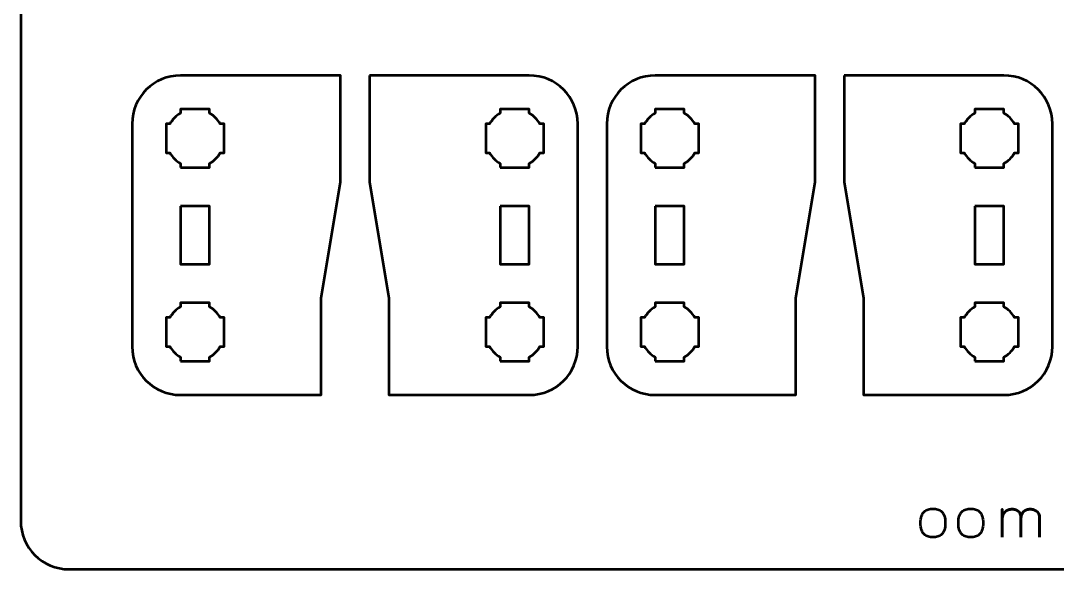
# Model space of a CAD drawing. Header units: centimetres. Extents: x -21 to 0, y -29.7 to 0.
# Drawn here: x -21 to -10.3, y -29.7 to -24.04 of the extents above; entities that cross this region are included whole.
import ezdxf

# ---------------------------------------------------------------- set-up
doc = ezdxf.new("R2010")
doc.units = ezdxf.units.CM
doc.header["$MEASUREMENT"] = 0
doc.layers.add('Layer 1', color=7, linetype='Continuous')

msp = doc.modelspace()

# ---------------------------------------------------------------- linework, layer by layer
at = {"layer": 'Layer 1', "color": 22, "lineweight": 53}
msp.add_open_spline([(-21.00003, -29.19995), (-21.00003, -29.19995), (-21.00003, -0.49992), (-21.00003, -0.49992), (-21.00003, -0.49992), (-21.00003, -0.22295), (-20.77694, 0.00004), (-20.49994, 0.00004), (-20.49994, 0.00004), (-20.49994, 0.00004), (-0.50008, 0.00004), (-0.50008, 0.00004), (-0.50008, 0.00004), (-0.22294, 0.00004), (0.00002, -0.22295), (0.00002, -0.49992), (0.00002, -0.49992), (0.00002, -0.49992), (0.00002, -29.19995), (0.00002, -29.19995), (0.00002, -29.19995), (0.00002, -29.47695), (-0.22294, -29.70004), (-0.50008, -29.70004), (-0.50008, -29.70004), (-0.50008, -29.70004), (-20.49994, -29.70004), (-20.49994, -29.70004), (-20.49994, -29.70004), (-20.77694, -29.70004), (-21.00003, -29.47695), (-21.00003, -29.19995)], degree=3, knots=[0, 0, 0, 0, 0.125, 0.125, 0.125, 0.125, 0.25, 0.25, 0.25, 0.25, 0.375, 0.375, 0.375, 0.375, 0.5, 0.5, 0.5, 0.5, 0.625, 0.625, 0.625, 0.625, 0.75, 0.75, 0.75, 0.75, 0.875, 0.875, 0.875, 0.875, 1, 1, 1, 1], dxfattribs=at)
at = {"layer": 'Layer 1', "color": 114, "lineweight": 53}
for points in [[(-19.34993, -24.60001), (-19.34993, -24.60001), (-17.7, -24.60001), (-17.7, -24.60001), (-17.7, -24.60001), (-17.7, -24.60001), (-17.7, -25.7), (-17.7, -25.7), (-17.7, -25.7), (-17.7, -25.7), (-17.9, -26.9), (-17.9, -26.9), (-17.9, -26.9), (-17.9, -26.9), (-17.90001, -27.89999), (-17.90001, -27.89999), (-17.90001, -27.89999), (-17.90001, -27.89999), (-19.34993, -27.89999), (-19.34993, -27.89999), (-19.34993, -27.89999), (-19.62693, -27.89999), (-19.85002, -27.67704), (-19.85002, -27.40003), (-19.85002, -27.40003), (-19.85002, -27.40003), (-19.85002, -25.10011), (-19.85002, -25.10011), (-19.85002, -25.10011), (-19.85002, -24.82311), (-19.62693, -24.60001), (-19.34993, -24.60001)], [(-17.4, -24.60001), (-17.4, -24.60001), (-15.75007, -24.60001), (-15.75007, -24.60001), (-15.75007, -24.60001), (-15.47294, -24.60001), (-15.24998, -24.82311), (-15.24998, -25.10011), (-15.24998, -25.10011), (-15.24998, -25.10011), (-15.24998, -27.40003), (-15.24998, -27.40003), (-15.24998, -27.40003), (-15.24998, -27.67704), (-15.47294, -27.89999), (-15.75007, -27.89999), (-15.75007, -27.89999), (-15.75007, -27.89999), (-17.20001, -27.89999), (-17.20001, -27.89999), (-17.20001, -27.89999), (-17.20001, -27.89999), (-17.20001, -26.9), (-17.20001, -26.9), (-17.20001, -26.9), (-17.20001, -26.9), (-17.4, -25.7), (-17.4, -25.7), (-17.4, -25.7), (-17.4, -25.7), (-17.4, -24.60001), (-17.4, -24.60001)], [(-14.44993, -24.60001), (-14.44993, -24.60001), (-12.8, -24.60001), (-12.8, -24.60001), (-12.8, -24.60001), (-12.8, -24.60001), (-12.8, -25.7), (-12.8, -25.7), (-12.8, -25.7), (-12.8, -25.7), (-13, -26.9), (-13, -26.9), (-13, -26.9), (-13, -26.9), (-13.00001, -27.89999), (-13.00001, -27.89999), (-13.00001, -27.89999), (-13.00001, -27.89999), (-14.44993, -27.89999), (-14.44993, -27.89999), (-14.44993, -27.89999), (-14.72693, -27.89999), (-14.95002, -27.67704), (-14.95002, -27.40003), (-14.95002, -27.40003), (-14.95002, -27.40003), (-14.95002, -25.10011), (-14.95002, -25.10011), (-14.95002, -25.10011), (-14.95002, -24.82311), (-14.72693, -24.60001), (-14.44993, -24.60001)], [(-12.5, -24.60001), (-12.5, -24.60001), (-10.85007, -24.60001), (-10.85007, -24.60001), (-10.85007, -24.60001), (-10.57294, -24.60001), (-10.34998, -24.82311), (-10.34998, -25.10011), (-10.34998, -25.10011), (-10.34998, -25.10011), (-10.34998, -27.40003), (-10.34998, -27.40003), (-10.34998, -27.40003), (-10.34998, -27.67704), (-10.57294, -27.89999), (-10.85007, -27.89999), (-10.85007, -27.89999), (-10.85007, -27.89999), (-12.30001, -27.89999), (-12.30001, -27.89999), (-12.30001, -27.89999), (-12.30001, -27.89999), (-12.30001, -26.9), (-12.30001, -26.9), (-12.30001, -26.9), (-12.30001, -26.9), (-12.5, -25.7), (-12.5, -25.7), (-12.5, -25.7), (-12.5, -25.7), (-12.5, -24.60001), (-12.5, -24.60001)]]:
    msp.add_open_spline(points, degree=3, knots=[0, 0, 0, 0, 0.125, 0.125, 0.125, 0.125, 0.25, 0.25, 0.25, 0.25, 0.375, 0.375, 0.375, 0.375, 0.5, 0.5, 0.5, 0.5, 0.625, 0.625, 0.625, 0.625, 0.75, 0.75, 0.75, 0.75, 0.875, 0.875, 0.875, 0.875, 1, 1, 1, 1], dxfattribs=at)
at = {"layer": 'Layer 1', "lineweight": 53}
for points, knots in [([(-19.35002, -25.55), (-19.35002, -25.55), (-19.35002, -25.50991), (-19.35002, -25.50991), (-19.35002, -25.50991), (-19.39557, -25.48355), (-19.43354, -25.44555), (-19.45987, -25.4), (-19.45987, -25.4), (-19.45987, -25.4), (-19.50002, -25.4), (-19.50002, -25.4), (-19.50002, -25.4), (-19.50002, -25.4), (-19.50002, -25.1), (-19.50002, -25.1), (-19.50002, -25.1), (-19.50002, -25.1), (-19.45982, -25.1), (-19.45982, -25.1), (-19.45982, -25.1), (-19.43348, -25.05448), (-19.39554, -25.01654), (-19.35002, -24.99021), (-19.35002, -24.99021), (-19.35002, -24.99021), (-19.35002, -24.95), (-19.35002, -24.95), (-19.35002, -24.95), (-19.35002, -24.95), (-19.05002, -24.95), (-19.05002, -24.95), (-19.05002, -24.95), (-19.05002, -24.95), (-19.05002, -24.99018), (-19.05002, -24.99018), (-19.05002, -24.99018), (-19.00448, -25.0165), (-18.9665, -25.05447), (-18.94014, -25.1), (-18.94014, -25.1), (-18.94014, -25.1), (-18.90002, -25.1), (-18.90002, -25.1), (-18.90002, -25.1), (-18.90002, -25.1), (-18.90002, -25.2445), (-18.90002, -25.2445), (-18.90002, -25.2445), (-18.90002, -25.2445), (-18.89997, -25.25007), (-18.89997, -25.25007), (-18.89997, -25.25007), (-18.89997, -25.25007), (-18.90002, -25.25563), (-18.90002, -25.25563), (-18.90002, -25.25563), (-18.90002, -25.25563), (-18.90002, -25.4), (-18.90002, -25.4), (-18.90002, -25.4), (-18.90002, -25.4), (-18.9401, -25.4), (-18.9401, -25.4), (-18.9401, -25.4), (-18.96646, -25.44557), (-19.00445, -25.48358), (-19.05002, -25.50994), (-19.05002, -25.50994), (-19.05002, -25.50994), (-19.05002, -25.55), (-19.05002, -25.55), (-19.05002, -25.55), (-19.05002, -25.55), (-19.19378, -25.55), (-19.19378, -25.55), (-19.19378, -25.55), (-19.19378, -25.55), (-19.19997, -25.55008), (-19.19997, -25.55008), (-19.19997, -25.55008), (-19.19997, -25.55008), (-19.20617, -25.55), (-19.20617, -25.55), (-19.20617, -25.55), (-19.20617, -25.55), (-19.35002, -25.55), (-19.35002, -25.55)], [0, 0, 0, 0, 0.04545455, 0.04545455, 0.04545455, 0.04545455, 0.09090909, 0.09090909, 0.09090909, 0.09090909, 0.13636364, 0.13636364, 0.13636364, 0.13636364, 0.18181818, 0.18181818, 0.18181818, 0.18181818, 0.22727273, 0.22727273, 0.22727273, 0.22727273, 0.27272727, 0.27272727, 0.27272727, 0.27272727, 0.31818182, 0.31818182, 0.31818182, 0.31818182, 0.36363636, 0.36363636, 0.36363636, 0.36363636, 0.40909091, 0.40909091, 0.40909091, 0.40909091, 0.45454545, 0.45454545, 0.45454545, 0.45454545, 0.5, 0.5, 0.5, 0.5, 0.54545455, 0.54545455, 0.54545455, 0.54545455, 0.59090909, 0.59090909, 0.59090909, 0.59090909, 0.63636364, 0.63636364, 0.63636364, 0.63636364, 0.68181818, 0.68181818, 0.68181818, 0.68181818, 0.72727273, 0.72727273, 0.72727273, 0.72727273, 0.77272727, 0.77272727, 0.77272727, 0.77272727, 0.81818182, 0.81818182, 0.81818182, 0.81818182, 0.86363636, 0.86363636, 0.86363636, 0.86363636, 0.90909091, 0.90909091, 0.90909091, 0.90909091, 0.95454545, 0.95454545, 0.95454545, 0.95454545, 1, 1, 1, 1]), ([(-16.05002, -25.55), (-16.05002, -25.55), (-16.05002, -25.50991), (-16.05002, -25.50991), (-16.05002, -25.50991), (-16.09557, -25.48355), (-16.13354, -25.44555), (-16.15987, -25.4), (-16.15987, -25.4), (-16.15987, -25.4), (-16.20002, -25.4), (-16.20002, -25.4), (-16.20002, -25.4), (-16.20002, -25.4), (-16.20002, -25.1), (-16.20002, -25.1), (-16.20002, -25.1), (-16.20002, -25.1), (-16.15982, -25.1), (-16.15982, -25.1), (-16.15982, -25.1), (-16.13348, -25.05448), (-16.09554, -25.01654), (-16.05002, -24.99021), (-16.05002, -24.99021), (-16.05002, -24.99021), (-16.05002, -24.95), (-16.05002, -24.95), (-16.05002, -24.95), (-16.05002, -24.95), (-15.75002, -24.95), (-15.75002, -24.95), (-15.75002, -24.95), (-15.75002, -24.95), (-15.75002, -24.99018), (-15.75002, -24.99018), (-15.75002, -24.99018), (-15.70448, -25.0165), (-15.6665, -25.05447), (-15.64014, -25.1), (-15.64014, -25.1), (-15.64014, -25.1), (-15.60002, -25.1), (-15.60002, -25.1), (-15.60002, -25.1), (-15.60002, -25.1), (-15.60002, -25.2445), (-15.60002, -25.2445), (-15.60002, -25.2445), (-15.60002, -25.2445), (-15.59997, -25.25007), (-15.59997, -25.25007), (-15.59997, -25.25007), (-15.59997, -25.25007), (-15.60002, -25.25563), (-15.60002, -25.25563), (-15.60002, -25.25563), (-15.60002, -25.25563), (-15.60002, -25.4), (-15.60002, -25.4), (-15.60002, -25.4), (-15.60002, -25.4), (-15.6401, -25.4), (-15.6401, -25.4), (-15.6401, -25.4), (-15.66646, -25.44557), (-15.70445, -25.48358), (-15.75002, -25.50994), (-15.75002, -25.50994), (-15.75002, -25.50994), (-15.75002, -25.55), (-15.75002, -25.55), (-15.75002, -25.55), (-15.75002, -25.55), (-15.89378, -25.55), (-15.89378, -25.55), (-15.89378, -25.55), (-15.89378, -25.55), (-15.89997, -25.55008), (-15.89997, -25.55008), (-15.89997, -25.55008), (-15.89997, -25.55008), (-15.90617, -25.55), (-15.90617, -25.55), (-15.90617, -25.55), (-15.90617, -25.55), (-16.05002, -25.55), (-16.05002, -25.55)], [0, 0, 0, 0, 0.04545455, 0.04545455, 0.04545455, 0.04545455, 0.09090909, 0.09090909, 0.09090909, 0.09090909, 0.13636364, 0.13636364, 0.13636364, 0.13636364, 0.18181818, 0.18181818, 0.18181818, 0.18181818, 0.22727273, 0.22727273, 0.22727273, 0.22727273, 0.27272727, 0.27272727, 0.27272727, 0.27272727, 0.31818182, 0.31818182, 0.31818182, 0.31818182, 0.36363636, 0.36363636, 0.36363636, 0.36363636, 0.40909091, 0.40909091, 0.40909091, 0.40909091, 0.45454545, 0.45454545, 0.45454545, 0.45454545, 0.5, 0.5, 0.5, 0.5, 0.54545455, 0.54545455, 0.54545455, 0.54545455, 0.59090909, 0.59090909, 0.59090909, 0.59090909, 0.63636364, 0.63636364, 0.63636364, 0.63636364, 0.68181818, 0.68181818, 0.68181818, 0.68181818, 0.72727273, 0.72727273, 0.72727273, 0.72727273, 0.77272727, 0.77272727, 0.77272727, 0.77272727, 0.81818182, 0.81818182, 0.81818182, 0.81818182, 0.86363636, 0.86363636, 0.86363636, 0.86363636, 0.90909091, 0.90909091, 0.90909091, 0.90909091, 0.95454545, 0.95454545, 0.95454545, 0.95454545, 1, 1, 1, 1]), ([(-14.45002, -25.55), (-14.45002, -25.55), (-14.45002, -25.50991), (-14.45002, -25.50991), (-14.45002, -25.50991), (-14.49557, -25.48355), (-14.53354, -25.44555), (-14.55987, -25.4), (-14.55987, -25.4), (-14.55987, -25.4), (-14.60002, -25.4), (-14.60002, -25.4), (-14.60002, -25.4), (-14.60002, -25.4), (-14.60002, -25.1), (-14.60002, -25.1), (-14.60002, -25.1), (-14.60002, -25.1), (-14.55982, -25.1), (-14.55982, -25.1), (-14.55982, -25.1), (-14.53348, -25.05448), (-14.49554, -25.01654), (-14.45002, -24.99021), (-14.45002, -24.99021), (-14.45002, -24.99021), (-14.45002, -24.95), (-14.45002, -24.95), (-14.45002, -24.95), (-14.45002, -24.95), (-14.15002, -24.95), (-14.15002, -24.95), (-14.15002, -24.95), (-14.15002, -24.95), (-14.15002, -24.99018), (-14.15002, -24.99018), (-14.15002, -24.99018), (-14.10448, -25.0165), (-14.0665, -25.05447), (-14.04014, -25.1), (-14.04014, -25.1), (-14.04014, -25.1), (-14.00002, -25.1), (-14.00002, -25.1), (-14.00002, -25.1), (-14.00002, -25.1), (-14.00002, -25.2445), (-14.00002, -25.2445), (-14.00002, -25.2445), (-14.00002, -25.2445), (-13.99997, -25.25007), (-13.99997, -25.25007), (-13.99997, -25.25007), (-13.99997, -25.25007), (-14.00002, -25.25563), (-14.00002, -25.25563), (-14.00002, -25.25563), (-14.00002, -25.25563), (-14.00002, -25.4), (-14.00002, -25.4), (-14.00002, -25.4), (-14.00002, -25.4), (-14.0401, -25.4), (-14.0401, -25.4), (-14.0401, -25.4), (-14.06646, -25.44557), (-14.10445, -25.48358), (-14.15002, -25.50994), (-14.15002, -25.50994), (-14.15002, -25.50994), (-14.15002, -25.55), (-14.15002, -25.55), (-14.15002, -25.55), (-14.15002, -25.55), (-14.29378, -25.55), (-14.29378, -25.55), (-14.29378, -25.55), (-14.29378, -25.55), (-14.29997, -25.55008), (-14.29997, -25.55008), (-14.29997, -25.55008), (-14.29997, -25.55008), (-14.30617, -25.55), (-14.30617, -25.55), (-14.30617, -25.55), (-14.30617, -25.55), (-14.45002, -25.55), (-14.45002, -25.55)], [0, 0, 0, 0, 0.04545455, 0.04545455, 0.04545455, 0.04545455, 0.09090909, 0.09090909, 0.09090909, 0.09090909, 0.13636364, 0.13636364, 0.13636364, 0.13636364, 0.18181818, 0.18181818, 0.18181818, 0.18181818, 0.22727273, 0.22727273, 0.22727273, 0.22727273, 0.27272727, 0.27272727, 0.27272727, 0.27272727, 0.31818182, 0.31818182, 0.31818182, 0.31818182, 0.36363636, 0.36363636, 0.36363636, 0.36363636, 0.40909091, 0.40909091, 0.40909091, 0.40909091, 0.45454545, 0.45454545, 0.45454545, 0.45454545, 0.5, 0.5, 0.5, 0.5, 0.54545455, 0.54545455, 0.54545455, 0.54545455, 0.59090909, 0.59090909, 0.59090909, 0.59090909, 0.63636364, 0.63636364, 0.63636364, 0.63636364, 0.68181818, 0.68181818, 0.68181818, 0.68181818, 0.72727273, 0.72727273, 0.72727273, 0.72727273, 0.77272727, 0.77272727, 0.77272727, 0.77272727, 0.81818182, 0.81818182, 0.81818182, 0.81818182, 0.86363636, 0.86363636, 0.86363636, 0.86363636, 0.90909091, 0.90909091, 0.90909091, 0.90909091, 0.95454545, 0.95454545, 0.95454545, 0.95454545, 1, 1, 1, 1]), ([(-11.15002, -25.55), (-11.15002, -25.55), (-11.15002, -25.50991), (-11.15002, -25.50991), (-11.15002, -25.50991), (-11.19557, -25.48355), (-11.23354, -25.44555), (-11.25987, -25.4), (-11.25987, -25.4), (-11.25987, -25.4), (-11.30002, -25.4), (-11.30002, -25.4), (-11.30002, -25.4), (-11.30002, -25.4), (-11.30002, -25.1), (-11.30002, -25.1), (-11.30002, -25.1), (-11.30002, -25.1), (-11.25982, -25.1), (-11.25982, -25.1), (-11.25982, -25.1), (-11.23348, -25.05448), (-11.19554, -25.01654), (-11.15002, -24.99021), (-11.15002, -24.99021), (-11.15002, -24.99021), (-11.15002, -24.95), (-11.15002, -24.95), (-11.15002, -24.95), (-11.15002, -24.95), (-10.85002, -24.95), (-10.85002, -24.95), (-10.85002, -24.95), (-10.85002, -24.95), (-10.85002, -24.99018), (-10.85002, -24.99018), (-10.85002, -24.99018), (-10.80448, -25.0165), (-10.7665, -25.05447), (-10.74014, -25.1), (-10.74014, -25.1), (-10.74014, -25.1), (-10.70002, -25.1), (-10.70002, -25.1), (-10.70002, -25.1), (-10.70002, -25.1), (-10.70002, -25.2445), (-10.70002, -25.2445), (-10.70002, -25.2445), (-10.70002, -25.2445), (-10.69997, -25.25007), (-10.69997, -25.25007), (-10.69997, -25.25007), (-10.69997, -25.25007), (-10.70002, -25.25563), (-10.70002, -25.25563), (-10.70002, -25.25563), (-10.70002, -25.25563), (-10.70002, -25.4), (-10.70002, -25.4), (-10.70002, -25.4), (-10.70002, -25.4), (-10.7401, -25.4), (-10.7401, -25.4), (-10.7401, -25.4), (-10.76646, -25.44557), (-10.80445, -25.48358), (-10.85002, -25.50994), (-10.85002, -25.50994), (-10.85002, -25.50994), (-10.85002, -25.55), (-10.85002, -25.55), (-10.85002, -25.55), (-10.85002, -25.55), (-10.99378, -25.55), (-10.99378, -25.55), (-10.99378, -25.55), (-10.99378, -25.55), (-10.99997, -25.55008), (-10.99997, -25.55008), (-10.99997, -25.55008), (-10.99997, -25.55008), (-11.00617, -25.55), (-11.00617, -25.55), (-11.00617, -25.55), (-11.00617, -25.55), (-11.15002, -25.55), (-11.15002, -25.55)], [0, 0, 0, 0, 0.04545455, 0.04545455, 0.04545455, 0.04545455, 0.09090909, 0.09090909, 0.09090909, 0.09090909, 0.13636364, 0.13636364, 0.13636364, 0.13636364, 0.18181818, 0.18181818, 0.18181818, 0.18181818, 0.22727273, 0.22727273, 0.22727273, 0.22727273, 0.27272727, 0.27272727, 0.27272727, 0.27272727, 0.31818182, 0.31818182, 0.31818182, 0.31818182, 0.36363636, 0.36363636, 0.36363636, 0.36363636, 0.40909091, 0.40909091, 0.40909091, 0.40909091, 0.45454545, 0.45454545, 0.45454545, 0.45454545, 0.5, 0.5, 0.5, 0.5, 0.54545455, 0.54545455, 0.54545455, 0.54545455, 0.59090909, 0.59090909, 0.59090909, 0.59090909, 0.63636364, 0.63636364, 0.63636364, 0.63636364, 0.68181818, 0.68181818, 0.68181818, 0.68181818, 0.72727273, 0.72727273, 0.72727273, 0.72727273, 0.77272727, 0.77272727, 0.77272727, 0.77272727, 0.81818182, 0.81818182, 0.81818182, 0.81818182, 0.86363636, 0.86363636, 0.86363636, 0.86363636, 0.90909091, 0.90909091, 0.90909091, 0.90909091, 0.95454545, 0.95454545, 0.95454545, 0.95454545, 1, 1, 1, 1]), ([(-19.34993, -25.95006), (-19.34993, -25.95006), (-19.04992, -25.95006), (-19.04992, -25.95006), (-19.04992, -25.95006), (-19.04992, -25.95006), (-19.04992, -26.55005), (-19.04992, -26.55005), (-19.04992, -26.55005), (-19.04992, -26.55005), (-19.34993, -26.55005), (-19.34993, -26.55005), (-19.34993, -26.55005), (-19.34993, -26.55005), (-19.34993, -25.95006), (-19.34993, -25.95006)], [0, 0, 0, 0, 0.25, 0.25, 0.25, 0.25, 0.5, 0.5, 0.5, 0.5, 0.75, 0.75, 0.75, 0.75, 1, 1, 1, 1]), ([(-16.05007, -25.95006), (-16.05007, -25.95006), (-15.75007, -25.95006), (-15.75007, -25.95006), (-15.75007, -25.95006), (-15.75007, -25.95006), (-15.75007, -26.55005), (-15.75007, -26.55005), (-15.75007, -26.55005), (-15.75007, -26.55005), (-16.05007, -26.55005), (-16.05007, -26.55005), (-16.05007, -26.55005), (-16.05007, -26.55005), (-16.05007, -25.95006), (-16.05007, -25.95006)], [0, 0, 0, 0, 0.25, 0.25, 0.25, 0.25, 0.5, 0.5, 0.5, 0.5, 0.75, 0.75, 0.75, 0.75, 1, 1, 1, 1]), ([(-14.44993, -25.95006), (-14.44993, -25.95006), (-14.14992, -25.95006), (-14.14992, -25.95006), (-14.14992, -25.95006), (-14.14992, -25.95006), (-14.14992, -26.55005), (-14.14992, -26.55005), (-14.14992, -26.55005), (-14.14992, -26.55005), (-14.44993, -26.55005), (-14.44993, -26.55005), (-14.44993, -26.55005), (-14.44993, -26.55005), (-14.44993, -25.95006), (-14.44993, -25.95006)], [0, 0, 0, 0, 0.25, 0.25, 0.25, 0.25, 0.5, 0.5, 0.5, 0.5, 0.75, 0.75, 0.75, 0.75, 1, 1, 1, 1]), ([(-11.15007, -25.95006), (-11.15007, -25.95006), (-10.85007, -25.95006), (-10.85007, -25.95006), (-10.85007, -25.95006), (-10.85007, -25.95006), (-10.85007, -26.55005), (-10.85007, -26.55005), (-10.85007, -26.55005), (-10.85007, -26.55005), (-11.15007, -26.55005), (-11.15007, -26.55005), (-11.15007, -26.55005), (-11.15007, -26.55005), (-11.15007, -25.95006), (-11.15007, -25.95006)], [0, 0, 0, 0, 0.25, 0.25, 0.25, 0.25, 0.5, 0.5, 0.5, 0.5, 0.75, 0.75, 0.75, 0.75, 1, 1, 1, 1]), ([(-19.35002, -27.55), (-19.35002, -27.55), (-19.35002, -27.50991), (-19.35002, -27.50991), (-19.35002, -27.50991), (-19.39557, -27.48355), (-19.43354, -27.44555), (-19.45987, -27.4), (-19.45987, -27.4), (-19.45987, -27.4), (-19.50002, -27.4), (-19.50002, -27.4), (-19.50002, -27.4), (-19.50002, -27.4), (-19.50002, -27.1), (-19.50002, -27.1), (-19.50002, -27.1), (-19.50002, -27.1), (-19.45982, -27.1), (-19.45982, -27.1), (-19.45982, -27.1), (-19.43348, -27.05448), (-19.39554, -27.01654), (-19.35002, -26.99021), (-19.35002, -26.99021), (-19.35002, -26.99021), (-19.35002, -26.95), (-19.35002, -26.95), (-19.35002, -26.95), (-19.35002, -26.95), (-19.05002, -26.95), (-19.05002, -26.95), (-19.05002, -26.95), (-19.05002, -26.95), (-19.05002, -26.99018), (-19.05002, -26.99018), (-19.05002, -26.99018), (-19.00448, -27.0165), (-18.9665, -27.05447), (-18.94014, -27.1), (-18.94014, -27.1), (-18.94014, -27.1), (-18.90002, -27.1), (-18.90002, -27.1), (-18.90002, -27.1), (-18.90002, -27.1), (-18.90002, -27.2445), (-18.90002, -27.2445), (-18.90002, -27.2445), (-18.90002, -27.2445), (-18.89997, -27.25007), (-18.89997, -27.25007), (-18.89997, -27.25007), (-18.89997, -27.25007), (-18.90002, -27.25563), (-18.90002, -27.25563), (-18.90002, -27.25563), (-18.90002, -27.25563), (-18.90002, -27.4), (-18.90002, -27.4), (-18.90002, -27.4), (-18.90002, -27.4), (-18.9401, -27.4), (-18.9401, -27.4), (-18.9401, -27.4), (-18.96646, -27.44557), (-19.00445, -27.48358), (-19.05002, -27.50994), (-19.05002, -27.50994), (-19.05002, -27.50994), (-19.05002, -27.55), (-19.05002, -27.55), (-19.05002, -27.55), (-19.05002, -27.55), (-19.19378, -27.55), (-19.19378, -27.55), (-19.19378, -27.55), (-19.19378, -27.55), (-19.19997, -27.55008), (-19.19997, -27.55008), (-19.19997, -27.55008), (-19.19997, -27.55008), (-19.20617, -27.55), (-19.20617, -27.55), (-19.20617, -27.55), (-19.20617, -27.55), (-19.35002, -27.55), (-19.35002, -27.55)], [0, 0, 0, 0, 0.04545455, 0.04545455, 0.04545455, 0.04545455, 0.09090909, 0.09090909, 0.09090909, 0.09090909, 0.13636364, 0.13636364, 0.13636364, 0.13636364, 0.18181818, 0.18181818, 0.18181818, 0.18181818, 0.22727273, 0.22727273, 0.22727273, 0.22727273, 0.27272727, 0.27272727, 0.27272727, 0.27272727, 0.31818182, 0.31818182, 0.31818182, 0.31818182, 0.36363636, 0.36363636, 0.36363636, 0.36363636, 0.40909091, 0.40909091, 0.40909091, 0.40909091, 0.45454545, 0.45454545, 0.45454545, 0.45454545, 0.5, 0.5, 0.5, 0.5, 0.54545455, 0.54545455, 0.54545455, 0.54545455, 0.59090909, 0.59090909, 0.59090909, 0.59090909, 0.63636364, 0.63636364, 0.63636364, 0.63636364, 0.68181818, 0.68181818, 0.68181818, 0.68181818, 0.72727273, 0.72727273, 0.72727273, 0.72727273, 0.77272727, 0.77272727, 0.77272727, 0.77272727, 0.81818182, 0.81818182, 0.81818182, 0.81818182, 0.86363636, 0.86363636, 0.86363636, 0.86363636, 0.90909091, 0.90909091, 0.90909091, 0.90909091, 0.95454545, 0.95454545, 0.95454545, 0.95454545, 1, 1, 1, 1]), ([(-16.05002, -27.55), (-16.05002, -27.55), (-16.05002, -27.50991), (-16.05002, -27.50991), (-16.05002, -27.50991), (-16.09557, -27.48355), (-16.13354, -27.44555), (-16.15987, -27.4), (-16.15987, -27.4), (-16.15987, -27.4), (-16.20002, -27.4), (-16.20002, -27.4), (-16.20002, -27.4), (-16.20002, -27.4), (-16.20002, -27.1), (-16.20002, -27.1), (-16.20002, -27.1), (-16.20002, -27.1), (-16.15982, -27.1), (-16.15982, -27.1), (-16.15982, -27.1), (-16.13348, -27.05448), (-16.09554, -27.01654), (-16.05002, -26.99021), (-16.05002, -26.99021), (-16.05002, -26.99021), (-16.05002, -26.95), (-16.05002, -26.95), (-16.05002, -26.95), (-16.05002, -26.95), (-15.75002, -26.95), (-15.75002, -26.95), (-15.75002, -26.95), (-15.75002, -26.95), (-15.75002, -26.99018), (-15.75002, -26.99018), (-15.75002, -26.99018), (-15.70448, -27.0165), (-15.6665, -27.05447), (-15.64014, -27.1), (-15.64014, -27.1), (-15.64014, -27.1), (-15.60002, -27.1), (-15.60002, -27.1), (-15.60002, -27.1), (-15.60002, -27.1), (-15.60002, -27.2445), (-15.60002, -27.2445), (-15.60002, -27.2445), (-15.60002, -27.2445), (-15.59997, -27.25007), (-15.59997, -27.25007), (-15.59997, -27.25007), (-15.59997, -27.25007), (-15.60002, -27.25563), (-15.60002, -27.25563), (-15.60002, -27.25563), (-15.60002, -27.25563), (-15.60002, -27.4), (-15.60002, -27.4), (-15.60002, -27.4), (-15.60002, -27.4), (-15.6401, -27.4), (-15.6401, -27.4), (-15.6401, -27.4), (-15.66646, -27.44557), (-15.70445, -27.48358), (-15.75002, -27.50994), (-15.75002, -27.50994), (-15.75002, -27.50994), (-15.75002, -27.55), (-15.75002, -27.55), (-15.75002, -27.55), (-15.75002, -27.55), (-15.89378, -27.55), (-15.89378, -27.55), (-15.89378, -27.55), (-15.89378, -27.55), (-15.89997, -27.55008), (-15.89997, -27.55008), (-15.89997, -27.55008), (-15.89997, -27.55008), (-15.90617, -27.55), (-15.90617, -27.55), (-15.90617, -27.55), (-15.90617, -27.55), (-16.05002, -27.55), (-16.05002, -27.55)], [0, 0, 0, 0, 0.04545455, 0.04545455, 0.04545455, 0.04545455, 0.09090909, 0.09090909, 0.09090909, 0.09090909, 0.13636364, 0.13636364, 0.13636364, 0.13636364, 0.18181818, 0.18181818, 0.18181818, 0.18181818, 0.22727273, 0.22727273, 0.22727273, 0.22727273, 0.27272727, 0.27272727, 0.27272727, 0.27272727, 0.31818182, 0.31818182, 0.31818182, 0.31818182, 0.36363636, 0.36363636, 0.36363636, 0.36363636, 0.40909091, 0.40909091, 0.40909091, 0.40909091, 0.45454545, 0.45454545, 0.45454545, 0.45454545, 0.5, 0.5, 0.5, 0.5, 0.54545455, 0.54545455, 0.54545455, 0.54545455, 0.59090909, 0.59090909, 0.59090909, 0.59090909, 0.63636364, 0.63636364, 0.63636364, 0.63636364, 0.68181818, 0.68181818, 0.68181818, 0.68181818, 0.72727273, 0.72727273, 0.72727273, 0.72727273, 0.77272727, 0.77272727, 0.77272727, 0.77272727, 0.81818182, 0.81818182, 0.81818182, 0.81818182, 0.86363636, 0.86363636, 0.86363636, 0.86363636, 0.90909091, 0.90909091, 0.90909091, 0.90909091, 0.95454545, 0.95454545, 0.95454545, 0.95454545, 1, 1, 1, 1]), ([(-14.45002, -27.55), (-14.45002, -27.55), (-14.45002, -27.50991), (-14.45002, -27.50991), (-14.45002, -27.50991), (-14.49557, -27.48355), (-14.53354, -27.44555), (-14.55987, -27.4), (-14.55987, -27.4), (-14.55987, -27.4), (-14.60002, -27.4), (-14.60002, -27.4), (-14.60002, -27.4), (-14.60002, -27.4), (-14.60002, -27.1), (-14.60002, -27.1), (-14.60002, -27.1), (-14.60002, -27.1), (-14.55982, -27.1), (-14.55982, -27.1), (-14.55982, -27.1), (-14.53348, -27.05448), (-14.49554, -27.01654), (-14.45002, -26.99021), (-14.45002, -26.99021), (-14.45002, -26.99021), (-14.45002, -26.95), (-14.45002, -26.95), (-14.45002, -26.95), (-14.45002, -26.95), (-14.15002, -26.95), (-14.15002, -26.95), (-14.15002, -26.95), (-14.15002, -26.95), (-14.15002, -26.99018), (-14.15002, -26.99018), (-14.15002, -26.99018), (-14.10448, -27.0165), (-14.0665, -27.05447), (-14.04014, -27.1), (-14.04014, -27.1), (-14.04014, -27.1), (-14.00002, -27.1), (-14.00002, -27.1), (-14.00002, -27.1), (-14.00002, -27.1), (-14.00002, -27.2445), (-14.00002, -27.2445), (-14.00002, -27.2445), (-14.00002, -27.2445), (-13.99997, -27.25007), (-13.99997, -27.25007), (-13.99997, -27.25007), (-13.99997, -27.25007), (-14.00002, -27.25563), (-14.00002, -27.25563), (-14.00002, -27.25563), (-14.00002, -27.25563), (-14.00002, -27.4), (-14.00002, -27.4), (-14.00002, -27.4), (-14.00002, -27.4), (-14.0401, -27.4), (-14.0401, -27.4), (-14.0401, -27.4), (-14.06646, -27.44557), (-14.10445, -27.48358), (-14.15002, -27.50994), (-14.15002, -27.50994), (-14.15002, -27.50994), (-14.15002, -27.55), (-14.15002, -27.55), (-14.15002, -27.55), (-14.15002, -27.55), (-14.29378, -27.55), (-14.29378, -27.55), (-14.29378, -27.55), (-14.29378, -27.55), (-14.29997, -27.55008), (-14.29997, -27.55008), (-14.29997, -27.55008), (-14.29997, -27.55008), (-14.30617, -27.55), (-14.30617, -27.55), (-14.30617, -27.55), (-14.30617, -27.55), (-14.45002, -27.55), (-14.45002, -27.55)], [0, 0, 0, 0, 0.04545455, 0.04545455, 0.04545455, 0.04545455, 0.09090909, 0.09090909, 0.09090909, 0.09090909, 0.13636364, 0.13636364, 0.13636364, 0.13636364, 0.18181818, 0.18181818, 0.18181818, 0.18181818, 0.22727273, 0.22727273, 0.22727273, 0.22727273, 0.27272727, 0.27272727, 0.27272727, 0.27272727, 0.31818182, 0.31818182, 0.31818182, 0.31818182, 0.36363636, 0.36363636, 0.36363636, 0.36363636, 0.40909091, 0.40909091, 0.40909091, 0.40909091, 0.45454545, 0.45454545, 0.45454545, 0.45454545, 0.5, 0.5, 0.5, 0.5, 0.54545455, 0.54545455, 0.54545455, 0.54545455, 0.59090909, 0.59090909, 0.59090909, 0.59090909, 0.63636364, 0.63636364, 0.63636364, 0.63636364, 0.68181818, 0.68181818, 0.68181818, 0.68181818, 0.72727273, 0.72727273, 0.72727273, 0.72727273, 0.77272727, 0.77272727, 0.77272727, 0.77272727, 0.81818182, 0.81818182, 0.81818182, 0.81818182, 0.86363636, 0.86363636, 0.86363636, 0.86363636, 0.90909091, 0.90909091, 0.90909091, 0.90909091, 0.95454545, 0.95454545, 0.95454545, 0.95454545, 1, 1, 1, 1]), ([(-11.15002, -27.55), (-11.15002, -27.55), (-11.15002, -27.50991), (-11.15002, -27.50991), (-11.15002, -27.50991), (-11.19557, -27.48355), (-11.23354, -27.44555), (-11.25987, -27.4), (-11.25987, -27.4), (-11.25987, -27.4), (-11.30002, -27.4), (-11.30002, -27.4), (-11.30002, -27.4), (-11.30002, -27.4), (-11.30002, -27.1), (-11.30002, -27.1), (-11.30002, -27.1), (-11.30002, -27.1), (-11.25982, -27.1), (-11.25982, -27.1), (-11.25982, -27.1), (-11.23348, -27.05448), (-11.19554, -27.01654), (-11.15002, -26.99021), (-11.15002, -26.99021), (-11.15002, -26.99021), (-11.15002, -26.95), (-11.15002, -26.95), (-11.15002, -26.95), (-11.15002, -26.95), (-10.85002, -26.95), (-10.85002, -26.95), (-10.85002, -26.95), (-10.85002, -26.95), (-10.85002, -26.99018), (-10.85002, -26.99018), (-10.85002, -26.99018), (-10.80448, -27.0165), (-10.7665, -27.05447), (-10.74014, -27.1), (-10.74014, -27.1), (-10.74014, -27.1), (-10.70002, -27.1), (-10.70002, -27.1), (-10.70002, -27.1), (-10.70002, -27.1), (-10.70002, -27.2445), (-10.70002, -27.2445), (-10.70002, -27.2445), (-10.70002, -27.2445), (-10.69997, -27.25007), (-10.69997, -27.25007), (-10.69997, -27.25007), (-10.69997, -27.25007), (-10.70002, -27.25563), (-10.70002, -27.25563), (-10.70002, -27.25563), (-10.70002, -27.25563), (-10.70002, -27.4), (-10.70002, -27.4), (-10.70002, -27.4), (-10.70002, -27.4), (-10.7401, -27.4), (-10.7401, -27.4), (-10.7401, -27.4), (-10.76646, -27.44557), (-10.80445, -27.48358), (-10.85002, -27.50994), (-10.85002, -27.50994), (-10.85002, -27.50994), (-10.85002, -27.55), (-10.85002, -27.55), (-10.85002, -27.55), (-10.85002, -27.55), (-10.99378, -27.55), (-10.99378, -27.55), (-10.99378, -27.55), (-10.99378, -27.55), (-10.99997, -27.55008), (-10.99997, -27.55008), (-10.99997, -27.55008), (-10.99997, -27.55008), (-11.00617, -27.55), (-11.00617, -27.55), (-11.00617, -27.55), (-11.00617, -27.55), (-11.15002, -27.55), (-11.15002, -27.55)], [0, 0, 0, 0, 0.04545455, 0.04545455, 0.04545455, 0.04545455, 0.09090909, 0.09090909, 0.09090909, 0.09090909, 0.13636364, 0.13636364, 0.13636364, 0.13636364, 0.18181818, 0.18181818, 0.18181818, 0.18181818, 0.22727273, 0.22727273, 0.22727273, 0.22727273, 0.27272727, 0.27272727, 0.27272727, 0.27272727, 0.31818182, 0.31818182, 0.31818182, 0.31818182, 0.36363636, 0.36363636, 0.36363636, 0.36363636, 0.40909091, 0.40909091, 0.40909091, 0.40909091, 0.45454545, 0.45454545, 0.45454545, 0.45454545, 0.5, 0.5, 0.5, 0.5, 0.54545455, 0.54545455, 0.54545455, 0.54545455, 0.59090909, 0.59090909, 0.59090909, 0.59090909, 0.63636364, 0.63636364, 0.63636364, 0.63636364, 0.68181818, 0.68181818, 0.68181818, 0.68181818, 0.72727273, 0.72727273, 0.72727273, 0.72727273, 0.77272727, 0.77272727, 0.77272727, 0.77272727, 0.81818182, 0.81818182, 0.81818182, 0.81818182, 0.86363636, 0.86363636, 0.86363636, 0.86363636, 0.90909091, 0.90909091, 0.90909091, 0.90909091, 0.95454545, 0.95454545, 0.95454545, 0.95454545, 1, 1, 1, 1])]:
    msp.add_open_spline(points, degree=3, knots=knots, dxfattribs=at)
at = {"layer": 'Layer 1', "color": 30, "lineweight": 53}
for points, knots in [([(-11.58368, -29.36992), (-11.5659, -29.37001), (-11.54935, -29.36776), (-11.53392, -29.36296), (-11.53392, -29.36296), (-11.51849, -29.35816), (-11.50485, -29.35016), (-11.49318, -29.33897), (-11.49318, -29.33897), (-11.48142, -29.32778), (-11.4723, -29.31263), (-11.46562, -29.29344), (-11.46562, -29.29344), (-11.45904, -29.27434), (-11.45565, -29.25054), (-11.45555, -29.22204), (-11.45555, -29.22204), (-11.45565, -29.19363), (-11.45904, -29.16992), (-11.46562, -29.15092), (-11.46562, -29.15092), (-11.4723, -29.13191), (-11.48142, -29.11677), (-11.49318, -29.10557), (-11.49318, -29.10557), (-11.50485, -29.09447), (-11.51849, -29.08648), (-11.53392, -29.08168), (-11.53392, -29.08168), (-11.54935, -29.07688), (-11.5659, -29.07462), (-11.58368, -29.07472), (-11.58368, -29.07472), (-11.60127, -29.07462), (-11.61783, -29.07688), (-11.63326, -29.08168), (-11.63326, -29.08168), (-11.64869, -29.08648), (-11.66223, -29.09447), (-11.67399, -29.10557), (-11.67399, -29.10557), (-11.68575, -29.11677), (-11.69497, -29.13191), (-11.70165, -29.15092), (-11.70165, -29.15092), (-11.70833, -29.16992), (-11.71172, -29.19363), (-11.71181, -29.22204), (-11.71181, -29.22204), (-11.71172, -29.25054), (-11.70833, -29.27434), (-11.70165, -29.29344), (-11.70165, -29.29344), (-11.69497, -29.31263), (-11.68575, -29.32778), (-11.67399, -29.33897), (-11.67399, -29.33897), (-11.66223, -29.35016), (-11.64869, -29.35816), (-11.63326, -29.36296), (-11.63326, -29.36296), (-11.61783, -29.36776), (-11.60127, -29.37001), (-11.58368, -29.36992)], [0, 0, 0, 0, 0.0625, 0.0625, 0.0625, 0.0625, 0.125, 0.125, 0.125, 0.125, 0.1875, 0.1875, 0.1875, 0.1875, 0.25, 0.25, 0.25, 0.25, 0.3125, 0.3125, 0.3125, 0.3125, 0.375, 0.375, 0.375, 0.375, 0.4375, 0.4375, 0.4375, 0.4375, 0.5, 0.5, 0.5, 0.5, 0.5625, 0.5625, 0.5625, 0.5625, 0.625, 0.625, 0.625, 0.625, 0.6875, 0.6875, 0.6875, 0.6875, 0.75, 0.75, 0.75, 0.75, 0.8125, 0.8125, 0.8125, 0.8125, 0.875, 0.875, 0.875, 0.875, 0.9375, 0.9375, 0.9375, 0.9375, 1, 1, 1, 1]), ([(-11.58368, -29.36992), (-11.5659, -29.37001), (-11.54935, -29.36776), (-11.53392, -29.36296), (-11.53392, -29.36296), (-11.51849, -29.35816), (-11.50485, -29.35016), (-11.49318, -29.33897), (-11.49318, -29.33897), (-11.48142, -29.32778), (-11.4723, -29.31263), (-11.46562, -29.29344), (-11.46562, -29.29344), (-11.45904, -29.27434), (-11.45565, -29.25054), (-11.45555, -29.22204), (-11.45555, -29.22204), (-11.45565, -29.19363), (-11.45904, -29.16992), (-11.46562, -29.15092), (-11.46562, -29.15092), (-11.4723, -29.13191), (-11.48142, -29.11677), (-11.49318, -29.10557), (-11.49318, -29.10557), (-11.50485, -29.09447), (-11.51849, -29.08648), (-11.53392, -29.08168), (-11.53392, -29.08168), (-11.54935, -29.07688), (-11.5659, -29.07462), (-11.58368, -29.07472), (-11.58368, -29.07472), (-11.60127, -29.07462), (-11.61783, -29.07688), (-11.63326, -29.08168), (-11.63326, -29.08168), (-11.64869, -29.08648), (-11.66223, -29.09447), (-11.67399, -29.10557), (-11.67399, -29.10557), (-11.68575, -29.11677), (-11.69497, -29.13191), (-11.70165, -29.15092), (-11.70165, -29.15092), (-11.70833, -29.16992), (-11.71172, -29.19363), (-11.71181, -29.22204), (-11.71181, -29.22204), (-11.71172, -29.25054), (-11.70833, -29.27434), (-11.70165, -29.29344), (-11.70165, -29.29344), (-11.69497, -29.31263), (-11.68575, -29.32778), (-11.67399, -29.33897), (-11.67399, -29.33897), (-11.66223, -29.35016), (-11.64869, -29.35816), (-11.63326, -29.36296), (-11.63326, -29.36296), (-11.61783, -29.36776), (-11.60127, -29.37001), (-11.58368, -29.36992)], [0, 0, 0, 0, 0.0625, 0.0625, 0.0625, 0.0625, 0.125, 0.125, 0.125, 0.125, 0.1875, 0.1875, 0.1875, 0.1875, 0.25, 0.25, 0.25, 0.25, 0.3125, 0.3125, 0.3125, 0.3125, 0.375, 0.375, 0.375, 0.375, 0.4375, 0.4375, 0.4375, 0.4375, 0.5, 0.5, 0.5, 0.5, 0.5625, 0.5625, 0.5625, 0.5625, 0.625, 0.625, 0.625, 0.625, 0.6875, 0.6875, 0.6875, 0.6875, 0.75, 0.75, 0.75, 0.75, 0.8125, 0.8125, 0.8125, 0.8125, 0.875, 0.875, 0.875, 0.875, 0.9375, 0.9375, 0.9375, 0.9375, 1, 1, 1, 1]), ([(-11.19309, -29.36992), (-11.17531, -29.37001), (-11.15876, -29.36776), (-11.14333, -29.36296), (-11.14333, -29.36296), (-11.1279, -29.35816), (-11.11426, -29.35016), (-11.10259, -29.33897), (-11.10259, -29.33897), (-11.09083, -29.32778), (-11.08171, -29.31263), (-11.07503, -29.29344), (-11.07503, -29.29344), (-11.06845, -29.27434), (-11.06506, -29.25054), (-11.06496, -29.22204), (-11.06496, -29.22204), (-11.06506, -29.19363), (-11.06845, -29.16992), (-11.07503, -29.15092), (-11.07503, -29.15092), (-11.08171, -29.13191), (-11.09083, -29.11677), (-11.10259, -29.10557), (-11.10259, -29.10557), (-11.11426, -29.09447), (-11.1279, -29.08648), (-11.14333, -29.08168), (-11.14333, -29.08168), (-11.15876, -29.07688), (-11.17531, -29.07462), (-11.19309, -29.07472), (-11.19309, -29.07472), (-11.21068, -29.07462), (-11.22724, -29.07688), (-11.24267, -29.08168), (-11.24267, -29.08168), (-11.2581, -29.08648), (-11.27164, -29.09447), (-11.2834, -29.10557), (-11.2834, -29.10557), (-11.29516, -29.11677), (-11.30438, -29.13191), (-11.31106, -29.15092), (-11.31106, -29.15092), (-11.31774, -29.16992), (-11.32113, -29.19363), (-11.32122, -29.22204), (-11.32122, -29.22204), (-11.32113, -29.25054), (-11.31774, -29.27434), (-11.31106, -29.29344), (-11.31106, -29.29344), (-11.30438, -29.31263), (-11.29516, -29.32778), (-11.2834, -29.33897), (-11.2834, -29.33897), (-11.27164, -29.35016), (-11.2581, -29.35816), (-11.24267, -29.36296), (-11.24267, -29.36296), (-11.22724, -29.36776), (-11.21068, -29.37001), (-11.19309, -29.36992)], [0, 0, 0, 0, 0.0625, 0.0625, 0.0625, 0.0625, 0.125, 0.125, 0.125, 0.125, 0.1875, 0.1875, 0.1875, 0.1875, 0.25, 0.25, 0.25, 0.25, 0.3125, 0.3125, 0.3125, 0.3125, 0.375, 0.375, 0.375, 0.375, 0.4375, 0.4375, 0.4375, 0.4375, 0.5, 0.5, 0.5, 0.5, 0.5625, 0.5625, 0.5625, 0.5625, 0.625, 0.625, 0.625, 0.625, 0.6875, 0.6875, 0.6875, 0.6875, 0.75, 0.75, 0.75, 0.75, 0.8125, 0.8125, 0.8125, 0.8125, 0.875, 0.875, 0.875, 0.875, 0.9375, 0.9375, 0.9375, 0.9375, 1, 1, 1, 1]), ([(-11.19309, -29.36992), (-11.17531, -29.37001), (-11.15876, -29.36776), (-11.14333, -29.36296), (-11.14333, -29.36296), (-11.1279, -29.35816), (-11.11426, -29.35016), (-11.10259, -29.33897), (-11.10259, -29.33897), (-11.09083, -29.32778), (-11.08171, -29.31263), (-11.07503, -29.29344), (-11.07503, -29.29344), (-11.06845, -29.27434), (-11.06506, -29.25054), (-11.06496, -29.22204), (-11.06496, -29.22204), (-11.06506, -29.19363), (-11.06845, -29.16992), (-11.07503, -29.15092), (-11.07503, -29.15092), (-11.08171, -29.13191), (-11.09083, -29.11677), (-11.10259, -29.10557), (-11.10259, -29.10557), (-11.11426, -29.09447), (-11.1279, -29.08648), (-11.14333, -29.08168), (-11.14333, -29.08168), (-11.15876, -29.07688), (-11.17531, -29.07462), (-11.19309, -29.07472), (-11.19309, -29.07472), (-11.21068, -29.07462), (-11.22724, -29.07688), (-11.24267, -29.08168), (-11.24267, -29.08168), (-11.2581, -29.08648), (-11.27164, -29.09447), (-11.2834, -29.10557), (-11.2834, -29.10557), (-11.29516, -29.11677), (-11.30438, -29.13191), (-11.31106, -29.15092), (-11.31106, -29.15092), (-11.31774, -29.16992), (-11.32113, -29.19363), (-11.32122, -29.22204), (-11.32122, -29.22204), (-11.32113, -29.25054), (-11.31774, -29.27434), (-11.31106, -29.29344), (-11.31106, -29.29344), (-11.30438, -29.31263), (-11.29516, -29.32778), (-11.2834, -29.33897), (-11.2834, -29.33897), (-11.27164, -29.35016), (-11.2581, -29.35816), (-11.24267, -29.36296), (-11.24267, -29.36296), (-11.22724, -29.36776), (-11.21068, -29.37001), (-11.19309, -29.36992)], [0, 0, 0, 0, 0.0625, 0.0625, 0.0625, 0.0625, 0.125, 0.125, 0.125, 0.125, 0.1875, 0.1875, 0.1875, 0.1875, 0.25, 0.25, 0.25, 0.25, 0.3125, 0.3125, 0.3125, 0.3125, 0.375, 0.375, 0.375, 0.375, 0.4375, 0.4375, 0.4375, 0.4375, 0.5, 0.5, 0.5, 0.5, 0.5625, 0.5625, 0.5625, 0.5625, 0.625, 0.625, 0.625, 0.625, 0.6875, 0.6875, 0.6875, 0.6875, 0.75, 0.75, 0.75, 0.75, 0.8125, 0.8125, 0.8125, 0.8125, 0.875, 0.875, 0.875, 0.875, 0.9375, 0.9375, 0.9375, 0.9375, 1, 1, 1, 1]), ([(-10.6772, -29.36992), (-10.6772, -29.36983), (-10.6772, -29.3671), (-10.6772, -29.36174), (-10.6772, -29.36174), (-10.6772, -29.35647), (-10.6772, -29.34922), (-10.6772, -29.3401), (-10.6772, -29.3401), (-10.6772, -29.33088), (-10.6772, -29.32053), (-10.6772, -29.30887), (-10.6772, -29.30887), (-10.6772, -29.2973), (-10.6772, -29.28516), (-10.6772, -29.27237), (-10.6772, -29.27237), (-10.6772, -29.25967), (-10.6772, -29.24715), (-10.6772, -29.23474), (-10.6772, -29.23474), (-10.6772, -29.22232), (-10.6772, -29.21065), (-10.6772, -29.19993), (-10.6772, -29.19993), (-10.6772, -29.18911), (-10.6772, -29.17989), (-10.6772, -29.17208), (-10.6772, -29.17208), (-10.6772, -29.16437), (-10.6772, -29.15882), (-10.6772, -29.15543), (-10.6772, -29.15543), (-10.6771, -29.15016), (-10.67795, -29.14424), (-10.67955, -29.13775), (-10.67955, -29.13775), (-10.68115, -29.13116), (-10.68388, -29.12458), (-10.68773, -29.11799), (-10.68773, -29.11799), (-10.69159, -29.11131), (-10.69695, -29.1052), (-10.70363, -29.09955), (-10.70363, -29.09955), (-10.7104, -29.09391), (-10.71887, -29.08939), (-10.72903, -29.08591), (-10.72903, -29.08591), (-10.73929, -29.08243), (-10.75151, -29.08055), (-10.76581, -29.08036), (-10.76581, -29.08036), (-10.78011, -29.08036), (-10.79291, -29.08234), (-10.8041, -29.08629), (-10.8041, -29.08629), (-10.81539, -29.09033), (-10.82508, -29.09588), (-10.83336, -29.10294), (-10.83336, -29.10294), (-10.84154, -29.11), (-10.84841, -29.11809), (-10.85377, -29.1273), (-10.85377, -29.1273), (-10.85913, -29.13643), (-10.86309, -29.14612), (-10.86572, -29.15647), (-10.86572, -29.15647), (-10.86835, -29.16672), (-10.86967, -29.17716), (-10.86967, -29.18761), (-10.86967, -29.18761), (-10.86967, -29.17716), (-10.86835, -29.16672), (-10.86572, -29.15647), (-10.86572, -29.15647), (-10.86309, -29.14612), (-10.85913, -29.13643), (-10.85377, -29.1273), (-10.85377, -29.1273), (-10.84841, -29.11809), (-10.84154, -29.11), (-10.83336, -29.10294), (-10.83336, -29.10294), (-10.82508, -29.09588), (-10.81539, -29.09033), (-10.8041, -29.08629), (-10.8041, -29.08629), (-10.79291, -29.08234), (-10.78011, -29.08036), (-10.76581, -29.08036), (-10.76581, -29.08036), (-10.75151, -29.08055), (-10.73929, -29.08243), (-10.72903, -29.08591), (-10.72903, -29.08591), (-10.71887, -29.08939), (-10.7104, -29.09391), (-10.70363, -29.09955), (-10.70363, -29.09955), (-10.69695, -29.1052), (-10.69159, -29.11131), (-10.68773, -29.11799), (-10.68773, -29.11799), (-10.68388, -29.12458), (-10.68115, -29.13116), (-10.67955, -29.13775), (-10.67955, -29.13775), (-10.67795, -29.14424), (-10.6771, -29.15016), (-10.6772, -29.15543), (-10.6772, -29.15543), (-10.6772, -29.15882), (-10.6772, -29.16437), (-10.6772, -29.17208), (-10.6772, -29.17208), (-10.6772, -29.17989), (-10.6772, -29.18911), (-10.6772, -29.19993), (-10.6772, -29.19993), (-10.6772, -29.21065), (-10.6772, -29.22232), (-10.6772, -29.23474), (-10.6772, -29.23474), (-10.6772, -29.24715), (-10.6772, -29.25967), (-10.6772, -29.27237), (-10.6772, -29.27237), (-10.6772, -29.28516), (-10.6772, -29.2973), (-10.6772, -29.30887), (-10.6772, -29.30887), (-10.6772, -29.32053), (-10.6772, -29.33088), (-10.6772, -29.3401), (-10.6772, -29.3401), (-10.6772, -29.34922), (-10.6772, -29.35647), (-10.6772, -29.36174), (-10.6772, -29.36174), (-10.6772, -29.3671), (-10.6772, -29.36983), (-10.6772, -29.36992)], [0, 0, 0, 0, 0.02777778, 0.02777778, 0.02777778, 0.02777778, 0.05555556, 0.05555556, 0.05555556, 0.05555556, 0.08333333, 0.08333333, 0.08333333, 0.08333333, 0.11111111, 0.11111111, 0.11111111, 0.11111111, 0.13888889, 0.13888889, 0.13888889, 0.13888889, 0.16666667, 0.16666667, 0.16666667, 0.16666667, 0.19444444, 0.19444444, 0.19444444, 0.19444444, 0.22222222, 0.22222222, 0.22222222, 0.22222222, 0.25, 0.25, 0.25, 0.25, 0.27777778, 0.27777778, 0.27777778, 0.27777778, 0.30555556, 0.30555556, 0.30555556, 0.30555556, 0.33333333, 0.33333333, 0.33333333, 0.33333333, 0.36111111, 0.36111111, 0.36111111, 0.36111111, 0.38888889, 0.38888889, 0.38888889, 0.38888889, 0.41666667, 0.41666667, 0.41666667, 0.41666667, 0.44444444, 0.44444444, 0.44444444, 0.44444444, 0.47222222, 0.47222222, 0.47222222, 0.47222222, 0.5, 0.5, 0.5, 0.5, 0.52777778, 0.52777778, 0.52777778, 0.52777778, 0.55555556, 0.55555556, 0.55555556, 0.55555556, 0.58333333, 0.58333333, 0.58333333, 0.58333333, 0.61111111, 0.61111111, 0.61111111, 0.61111111, 0.63888889, 0.63888889, 0.63888889, 0.63888889, 0.66666667, 0.66666667, 0.66666667, 0.66666667, 0.69444444, 0.69444444, 0.69444444, 0.69444444, 0.72222222, 0.72222222, 0.72222222, 0.72222222, 0.75, 0.75, 0.75, 0.75, 0.77777778, 0.77777778, 0.77777778, 0.77777778, 0.80555556, 0.80555556, 0.80555556, 0.80555556, 0.83333333, 0.83333333, 0.83333333, 0.83333333, 0.86111111, 0.86111111, 0.86111111, 0.86111111, 0.88888889, 0.88888889, 0.88888889, 0.88888889, 0.91666667, 0.91666667, 0.91666667, 0.91666667, 0.94444444, 0.94444444, 0.94444444, 0.94444444, 0.97222222, 0.97222222, 0.97222222, 0.97222222, 1, 1, 1, 1]), ([(-10.86967, -29.36992), (-10.86967, -29.36992), (-10.86967, -29.08036), (-10.86967, -29.08036), (-10.86967, -29.08036), (-10.86967, -29.08036), (-10.86967, -29.36992), (-10.86967, -29.36992)], [0, 0, 0, 0, 0.5, 0.5, 0.5, 0.5, 1, 1, 1, 1]), ([(-10.48303, -29.36992), (-10.48303, -29.36983), (-10.48303, -29.3671), (-10.48303, -29.36174), (-10.48303, -29.36174), (-10.48303, -29.35647), (-10.48303, -29.34922), (-10.48303, -29.3401), (-10.48303, -29.3401), (-10.48303, -29.33088), (-10.48303, -29.32053), (-10.48303, -29.30887), (-10.48303, -29.30887), (-10.48303, -29.2973), (-10.48303, -29.28516), (-10.48303, -29.27237), (-10.48303, -29.27237), (-10.48303, -29.25967), (-10.48303, -29.24715), (-10.48303, -29.23474), (-10.48303, -29.23474), (-10.48303, -29.22232), (-10.48303, -29.21065), (-10.48303, -29.19993), (-10.48303, -29.19993), (-10.48303, -29.18911), (-10.48303, -29.17989), (-10.48303, -29.17208), (-10.48303, -29.17208), (-10.48303, -29.16437), (-10.48303, -29.15882), (-10.48303, -29.15543), (-10.48303, -29.15543), (-10.48303, -29.15016), (-10.48406, -29.14424), (-10.48623, -29.13775), (-10.48623, -29.13775), (-10.4883, -29.13116), (-10.49168, -29.12458), (-10.49639, -29.11799), (-10.49639, -29.11799), (-10.501, -29.11131), (-10.50711, -29.1052), (-10.51464, -29.09955), (-10.51464, -29.09955), (-10.52216, -29.09391), (-10.53129, -29.08939), (-10.54201, -29.08591), (-10.54201, -29.08591), (-10.55274, -29.08243), (-10.56525, -29.08055), (-10.57955, -29.08036), (-10.57955, -29.08036), (-10.59385, -29.08036), (-10.60645, -29.08234), (-10.61727, -29.08629), (-10.61727, -29.08629), (-10.628, -29.09033), (-10.63722, -29.09588), (-10.64493, -29.10294), (-10.64493, -29.10294), (-10.65255, -29.11), (-10.65866, -29.11809), (-10.66346, -29.1273), (-10.66346, -29.1273), (-10.66826, -29.13643), (-10.67174, -29.14612), (-10.6739, -29.15647), (-10.6739, -29.15647), (-10.67616, -29.16672), (-10.6772, -29.17716), (-10.6772, -29.18761), (-10.6772, -29.18761), (-10.6772, -29.17716), (-10.67616, -29.16672), (-10.6739, -29.15647), (-10.6739, -29.15647), (-10.67174, -29.14612), (-10.66826, -29.13643), (-10.66346, -29.1273), (-10.66346, -29.1273), (-10.65866, -29.11809), (-10.65255, -29.11), (-10.64493, -29.10294), (-10.64493, -29.10294), (-10.63722, -29.09588), (-10.628, -29.09033), (-10.61727, -29.08629), (-10.61727, -29.08629), (-10.60645, -29.08234), (-10.59385, -29.08036), (-10.57955, -29.08036), (-10.57955, -29.08036), (-10.56525, -29.08055), (-10.55274, -29.08243), (-10.54201, -29.08591), (-10.54201, -29.08591), (-10.53129, -29.08939), (-10.52216, -29.09391), (-10.51464, -29.09955), (-10.51464, -29.09955), (-10.50711, -29.1052), (-10.501, -29.11131), (-10.49639, -29.11799), (-10.49639, -29.11799), (-10.49168, -29.12458), (-10.4883, -29.13116), (-10.48623, -29.13775), (-10.48623, -29.13775), (-10.48406, -29.14424), (-10.48303, -29.15016), (-10.48303, -29.15543), (-10.48303, -29.15543), (-10.48303, -29.15882), (-10.48303, -29.16437), (-10.48303, -29.17208), (-10.48303, -29.17208), (-10.48303, -29.17989), (-10.48303, -29.18911), (-10.48303, -29.19993), (-10.48303, -29.19993), (-10.48303, -29.21065), (-10.48303, -29.22232), (-10.48303, -29.23474), (-10.48303, -29.23474), (-10.48303, -29.24715), (-10.48303, -29.25967), (-10.48303, -29.27237), (-10.48303, -29.27237), (-10.48303, -29.28516), (-10.48303, -29.2973), (-10.48303, -29.30887), (-10.48303, -29.30887), (-10.48303, -29.32053), (-10.48303, -29.33088), (-10.48303, -29.3401), (-10.48303, -29.3401), (-10.48303, -29.34922), (-10.48303, -29.35647), (-10.48303, -29.36174), (-10.48303, -29.36174), (-10.48303, -29.3671), (-10.48303, -29.36983), (-10.48303, -29.36992)], [0, 0, 0, 0, 0.02777778, 0.02777778, 0.02777778, 0.02777778, 0.05555556, 0.05555556, 0.05555556, 0.05555556, 0.08333333, 0.08333333, 0.08333333, 0.08333333, 0.11111111, 0.11111111, 0.11111111, 0.11111111, 0.13888889, 0.13888889, 0.13888889, 0.13888889, 0.16666667, 0.16666667, 0.16666667, 0.16666667, 0.19444444, 0.19444444, 0.19444444, 0.19444444, 0.22222222, 0.22222222, 0.22222222, 0.22222222, 0.25, 0.25, 0.25, 0.25, 0.27777778, 0.27777778, 0.27777778, 0.27777778, 0.30555556, 0.30555556, 0.30555556, 0.30555556, 0.33333333, 0.33333333, 0.33333333, 0.33333333, 0.36111111, 0.36111111, 0.36111111, 0.36111111, 0.38888889, 0.38888889, 0.38888889, 0.38888889, 0.41666667, 0.41666667, 0.41666667, 0.41666667, 0.44444444, 0.44444444, 0.44444444, 0.44444444, 0.47222222, 0.47222222, 0.47222222, 0.47222222, 0.5, 0.5, 0.5, 0.5, 0.52777778, 0.52777778, 0.52777778, 0.52777778, 0.55555556, 0.55555556, 0.55555556, 0.55555556, 0.58333333, 0.58333333, 0.58333333, 0.58333333, 0.61111111, 0.61111111, 0.61111111, 0.61111111, 0.63888889, 0.63888889, 0.63888889, 0.63888889, 0.66666667, 0.66666667, 0.66666667, 0.66666667, 0.69444444, 0.69444444, 0.69444444, 0.69444444, 0.72222222, 0.72222222, 0.72222222, 0.72222222, 0.75, 0.75, 0.75, 0.75, 0.77777778, 0.77777778, 0.77777778, 0.77777778, 0.80555556, 0.80555556, 0.80555556, 0.80555556, 0.83333333, 0.83333333, 0.83333333, 0.83333333, 0.86111111, 0.86111111, 0.86111111, 0.86111111, 0.88888889, 0.88888889, 0.88888889, 0.88888889, 0.91666667, 0.91666667, 0.91666667, 0.91666667, 0.94444444, 0.94444444, 0.94444444, 0.94444444, 0.97222222, 0.97222222, 0.97222222, 0.97222222, 1, 1, 1, 1])]:
    msp.add_open_spline(points, degree=3, knots=knots, dxfattribs=at)

doc.saveas('drawing.dxf')
